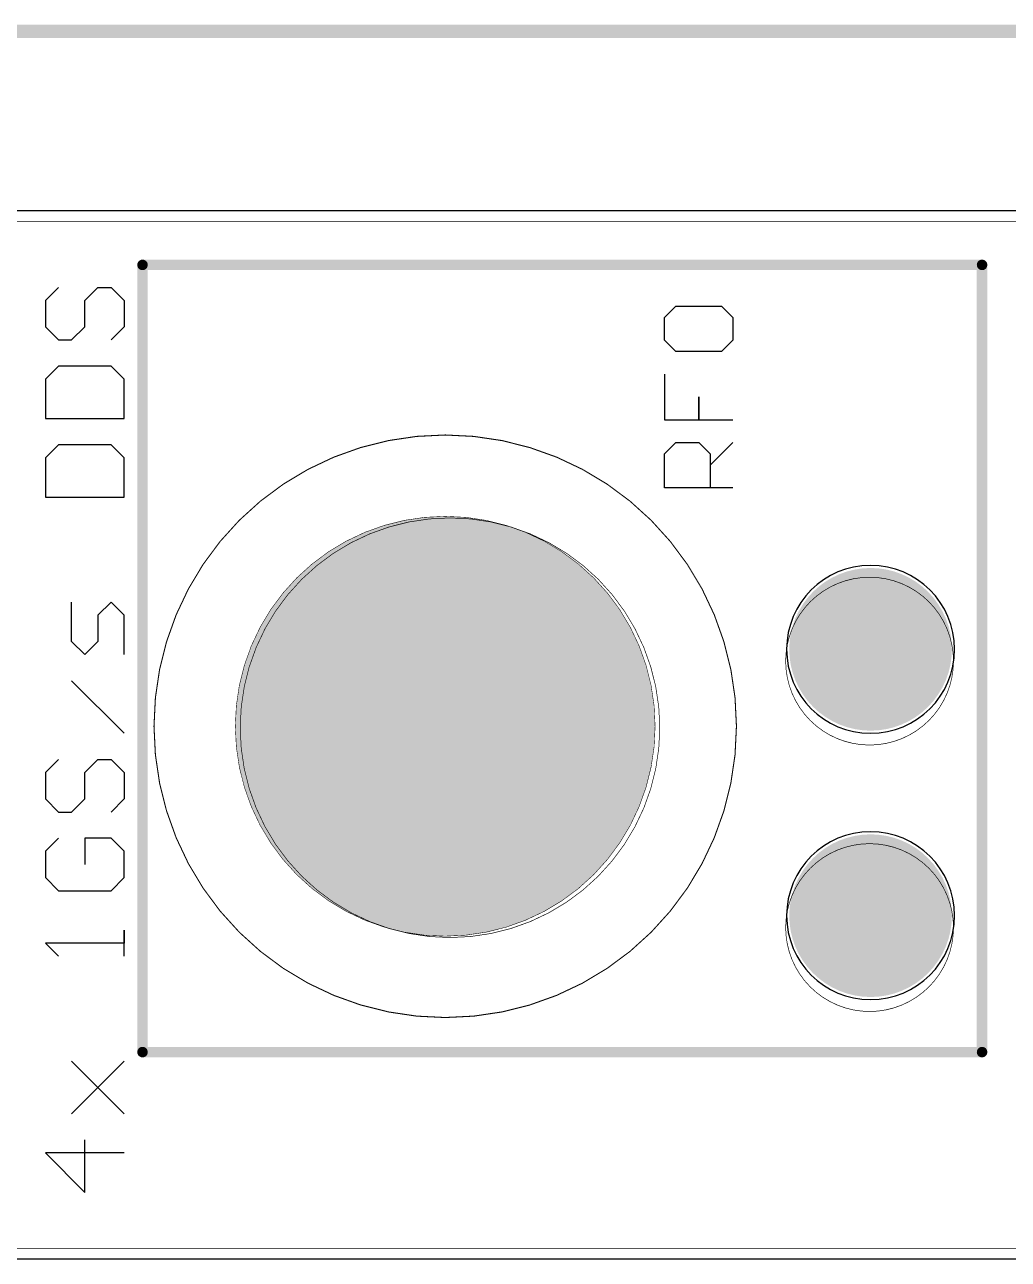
# Model space of a CAD drawing. Header units: millimetres. Extents: x 34 to 168, y 52 to 76.
# Drawn here: x 53.5 to 72.25, y 52.3 to 75.83 of the extents above; entities that cross this region are included whole.
import ezdxf

# ---------------------------------------------------------------- set-up
doc = ezdxf.new("R2010")
doc.units = ezdxf.units.MM
for name, color, linetype in [('Mechanical1', 6, 'Continuous'), ('Mechanical13', 56, 'Continuous'), ('Mechanical2', 216, 'Continuous'), ('Mechanical4', 56, 'Continuous'), ('MultiLayer', 9, 'Continuous'), ('PadHoleLayer', 156, 'Continuous'), ('TopOverlay', 2, 'Continuous')]:
    doc.layers.add(name, color=color, linetype=linetype)

msp = doc.modelspace()

# ---------------------------------------------------------------- linework, layer by layer
at = {"layer": 'Mechanical1', "const_width": 0.254}
msp.add_lwpolyline([(33.962, 75.7), (93.287, 75.7)], dxfattribs=at)
at = {"layer": 'Mechanical1'}
for points in [[(33.962, 72.288), (162.362, 72.288)], [(33.962, 52.308), (162.362, 52.308)]]:
    msp.add_lwpolyline(points, dxfattribs=at)
for points, const_width in [([(65.519, 62.459, 1), (57.519, 62.459, 1)], 0.01), ([(57.516, 62.459, 1), (57.521, 62.459, 1)], 0.005), ([(65.516, 62.459, 1), (65.521, 62.459, 1)], 0.005)]:
    msp.add_lwpolyline(points, format="xyb", close=True, dxfattribs=dict(at, const_width=const_width))
for points in [[(71.225, 63.925, 1), (68.025, 63.925, 1)], [(68.025, 63.925, 1), (68.025, 63.925, 1)], [(71.225, 63.925, 1), (71.225, 63.925, 1)], [(71.225, 58.85, 1), (68.025, 58.85, 1)], [(68.025, 58.85, 1), (68.025, 58.85, 1)], [(71.225, 58.85, 1), (71.225, 58.85, 1)]]:
    msp.add_lwpolyline(points, format="xyb", close=True, dxfattribs=at)
at = {"layer": 'Mechanical13'}
for points, const_width in [([(67.069, 62.459, 1), (55.969, 62.459, 1)], 0.02), ([(55.964, 62.459, 1), (55.974, 62.459, 1)], 0.01), ([(67.064, 62.459, 1), (67.074, 62.459, 1)], 0.01)]:
    msp.add_lwpolyline(points, format="xyb", close=True, dxfattribs=dict(at, const_width=const_width))
at = {"layer": 'Mechanical2', "const_width": 0.0127}
for points in [[(33.962, 72.278), (162.297, 72.278)], [(33.962, 52.308), (162.297, 52.308)]]:
    msp.add_lwpolyline(points, dxfattribs=at)
at = {"layer": 'Mechanical2'}
for points, const_width in [([(65.608, 62.431, 1), (57.612, 62.431, 1)], 0.0127), ([(71.205, 63.7, 1), (68.007, 63.7, 1)], 0.0127), ([(68.004, 63.7, 1), (68.01, 63.7, 1)], 0.00635), ([(71.202, 63.7, 1), (71.208, 63.7, 1)], 0.00635), ([(57.609, 62.431, 1), (57.615, 62.431, 1)], 0.00635), ([(65.605, 62.431, 1), (65.611, 62.431, 1)], 0.00635), ([(71.205, 58.623, 1), (68.007, 58.623, 1)], 0.0127), ([(68.004, 58.623, 1), (68.01, 58.623, 1)], 0.00635), ([(71.202, 58.623, 1), (71.208, 58.623, 1)], 0.00635)]:
    msp.add_lwpolyline(points, format="xyb", close=True, dxfattribs=dict(at, const_width=const_width))
at = {"layer": 'Mechanical4', "const_width": 0.0127}
for points in [[(33.962, 72.078), (162.297, 72.078)], [(33.962, 52.508), (162.297, 52.508)]]:
    msp.add_lwpolyline(points, dxfattribs=at)
at = {"layer": 'MultiLayer', "const_width": 0.762}
for points in [[(69.244, 63.925, 1), (70.006, 63.925, 1)], [(61.138, 62.459, 1), (61.9, 62.459, 1)], [(69.244, 58.85, 1), (70.006, 58.85, 1)]]:
    msp.add_lwpolyline(points, format="xyb", close=True, dxfattribs=at)
at = {"layer": 'PadHoleLayer'}
for points, const_width in [([(59.519, 62.459, 1), (63.519, 62.459, 1)], 4), ([(68.85, 63.925, 1), (70.4, 63.925, 1)], 1.55), ([(68.85, 58.85, 1), (70.4, 58.85, 1)], 1.55)]:
    msp.add_lwpolyline(points, format="xyb", close=True, dxfattribs=dict(at, const_width=const_width))
at = {"layer": 'TopOverlay'}
for p, q in [((54.15, 70.822), (53.9, 70.572)), ((54.65, 70.572), (54.9, 70.822)), ((54.9, 70.822), (55.15, 70.822)), ((55.15, 70.822), (55.4, 70.572)), ((53.9, 70.572), (53.9, 70.072)), ((54.65, 70.072), (54.65, 70.572)), ((55.4, 70.572), (55.4, 70.072)), ((65.7, 70.249), (65.917, 70.466)), ((65.917, 70.466), (66.783, 70.466)), ((66.783, 70.466), (67, 70.249)), ((65.7, 69.816), (65.7, 70.249)), ((67, 70.249), (67, 69.816)), ((53.9, 70.072), (54.15, 69.823)), ((54.4, 69.823), (54.65, 70.072)), ((55.4, 70.072), (55.15, 69.823)), ((54.15, 69.823), (54.4, 69.823)), ((65.917, 69.599), (65.7, 69.816)), ((67, 69.816), (66.783, 69.599)), ((66.783, 69.599), (65.917, 69.599)), ((54.15, 69.323), (53.9, 69.073)), ((55.15, 69.323), (54.15, 69.323)), ((55.4, 69.073), (55.15, 69.323)), ((65.7, 69.166), (65.7, 68.3)), ((53.9, 69.073), (53.9, 68.323)), ((55.4, 68.323), (55.4, 69.073)), ((66.35, 68.3), (66.35, 68.733)), ((66.35, 68.733), (66.35, 68.3)), ((53.9, 68.323), (55.4, 68.323)), ((65.7, 68.3), (66.35, 68.3)), ((66.35, 68.3), (67, 68.3)), ((54.15, 67.823), (53.9, 67.573)), ((55.15, 67.823), (54.15, 67.823)), ((55.4, 67.573), (55.15, 67.823)), ((65.7, 67.65), (65.917, 67.866)), ((65.917, 67.866), (66.35, 67.866)), ((66.35, 67.866), (66.567, 67.65)), ((66.567, 67.433), (67, 67.866)), ((53.9, 67.573), (53.9, 66.823)), ((55.4, 66.823), (55.4, 67.573)), ((65.7, 67), (65.7, 67.65)), ((66.567, 67.65), (66.567, 67)), ((53.9, 66.823), (55.4, 66.823)), ((67, 67), (65.7, 67)), ((54.4, 64.074), (54.4, 64.824)), ((55.15, 64.824), (54.9, 64.574)), ((55.4, 64.574), (55.15, 64.824)), ((54.9, 64.574), (54.9, 64.074)), ((55.4, 63.824), (55.4, 64.574)), ((54.65, 63.824), (54.4, 64.074)), ((54.9, 64.074), (54.65, 63.824)), ((55.4, 62.325), (54.4, 63.325)), ((54.15, 61.825), (53.9, 61.575)), ((54.65, 61.575), (54.9, 61.825)), ((54.9, 61.825), (55.15, 61.825)), ((55.15, 61.825), (55.4, 61.575)), ((53.9, 61.575), (53.9, 61.075)), ((54.65, 61.075), (54.65, 61.575)), ((55.4, 61.575), (55.4, 61.075)), ((53.9, 61.075), (54.15, 60.825)), ((54.4, 60.825), (54.65, 61.075)), ((55.4, 61.075), (55.15, 60.825)), ((54.15, 60.825), (54.4, 60.825)), ((54.15, 60.326), (53.9, 60.076)), ((55.15, 60.326), (54.65, 60.326)), ((54.65, 60.326), (54.65, 59.826)), ((55.4, 60.076), (55.15, 60.326)), ((53.9, 60.076), (53.9, 59.576)), ((55.4, 59.576), (55.4, 60.076)), ((53.9, 59.576), (54.15, 59.326)), ((55.15, 59.326), (55.4, 59.576)), ((54.15, 59.326), (55.15, 59.326)), ((55.4, 58.076), (55.4, 58.576)), ((55.4, 58.576), (55.4, 58.326)), ((55.4, 58.326), (53.9, 58.326)), ((53.9, 58.326), (54.15, 58.076)), ((54.4, 55.077), (55.4, 56.077)), ((54.9, 55.577), (54.4, 56.077)), ((54.4, 56.077), (55.4, 55.077)), ((55.4, 56.077), (54.9, 55.577)), ((54.65, 53.578), (54.65, 54.577)), ((55.4, 54.328), (53.9, 54.328)), ((53.9, 54.328), (54.65, 53.578))]:
    msp.add_line(p, q, dxfattribs=at)
at = {"layer": 'TopOverlay', "const_width": 0.2}
for points in [[(55.75, 56.25), (55.75, 71.25)], [(55.75, 71.25), (71.75, 71.25)], [(71.75, 56.25), (71.75, 71.25)], [(55.75, 56.25), (71.75, 56.25)]]:
    msp.add_lwpolyline(points, dxfattribs=at)
at = {"layer": 'TopOverlay', "const_width": 0.1}
for points in [[(55.7, 71.25, 1), (55.8, 71.25, 1)], [(55.7, 71.25, 1), (55.8, 71.25, 1)], [(71.7, 71.25, 1), (71.8, 71.25, 1)], [(71.7, 71.25, 1), (71.8, 71.25, 1)], [(55.7, 56.25, 1), (55.8, 56.25, 1)], [(55.7, 56.25, 1), (55.8, 56.25, 1)], [(71.7, 56.25, 1), (71.8, 56.25, 1)], [(71.7, 56.25, 1), (71.8, 56.25, 1)]]:
    msp.add_lwpolyline(points, format="xyb", close=True, dxfattribs=at)

doc.saveas('drawing.dxf')
